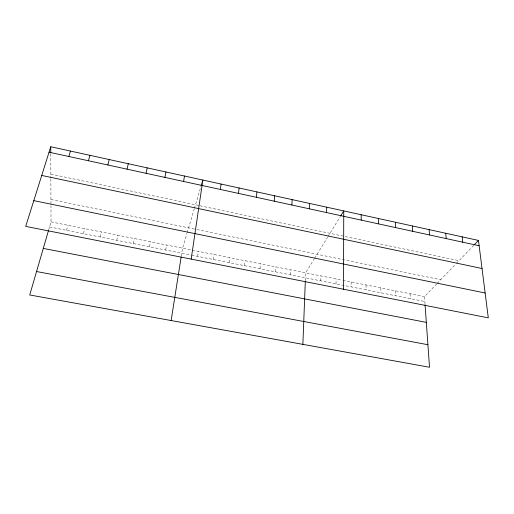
<?xml version="1.0" encoding="UTF-8"?>
<svg xmlns="http://www.w3.org/2000/svg" width="514" height="514" viewBox="0 0 514 514"><rect width="100%" height="100%" fill="white"/><g stroke="black" fill="none" stroke-linecap="round" stroke-linejoin="round"><path stroke-width="0.39" stroke-dasharray="2.57 1.93" d="M336.034 283.876L336.085 278.929M320.807 280.85L320.922 275.896M305.335 280.779L305.644 272.838L314.324 258.735M290.423 274.81L290.686 269.844M275.279 271.797L275.613 266.824M260.007 268.764L260.412 263.785M244.613 265.699L245.094 260.714M229.09 262.615L229.649 257.623M213.438 259.506L214.075 254.507M197.659 256.37L198.372 251.365M181.275 256.216L182.541 248.198L186.942 233.44M165.707 250.016L166.581 245.005M149.529 246.797L150.48 241.779M133.216 243.559L134.25 238.528M116.768 240.289L117.886 235.258M100.172 236.986L101.38 231.949M83.441 233.658L84.733 228.621M66.569 230.304L67.944 225.261M48.663 229.964L51.014 221.875L50.963 205.664M187.154 232.739L194.196 209.114M194.414 208.395L200.955 186.453M314.716 258.099L327.546 237.25M327.951 236.594L340.197 216.702M425.007 303.915L424.487 296.623L436.675 283.934M437.176 283.407L455.854 263.965M456.374 263.419L473.824 245.249M49.543 226.925L190.842 255.015M191.6 255.162L424.84 301.532M51.014 221.875L342.099 280.13M342.851 280.284L424.487 296.623M50.937 199.516L196.13 229.392M196.881 229.546L440.716 279.719M50.854 174.098L199.259 205.587M200.01 205.748L458.996 260.694M410.05 293.732L410.333 298.653M395.497 290.821L395.716 295.743M380.823 287.885L380.977 292.813M366.032 284.923L366.116 289.857M351.12 281.935L351.139 286.883M50.783 153.827L50.867 178.082M50.873 178.878L50.957 204.9"/><path stroke-width="0.77" d="M343.506 289.234L343.757 210.92L340.589 216.06M326.602 212.578L326.711 207.187M309.312 208.812L309.512 203.422M302.874 344.361L305.303 281.524M291.856 205.015L292.151 199.618M274.238 201.18L274.63 195.783M256.447 197.312L256.942 191.908M238.49 193.405L239.087 187.995M220.365 189.46L221.059 184.044M191.176 259.107L202.863 180.061L201.167 185.74M171.136 320.543L181.159 256.968M183.582 181.455L184.487 176.039M164.923 177.401L165.938 171.972M146.079 173.302L147.21 167.872M127.054 169.157L128.294 163.728M107.844 164.981L109.193 159.546M88.44 160.76L89.911 155.318M68.844 156.494L70.431 151.052M48.438 230.722L29.728 294.972L429.511 367.253L425.065 304.712M50.758 146.747L25.7 226.385L488.3 317.864L478.457 240.423L50.758 146.747L50.783 153.037M474.338 244.715L478.457 240.423M36.558 271.533L427.911 344.714M43.285 248.416L426.324 322.381M33.802 200.646L485.139 292.993M41.73 175.447L482.023 268.501M49.048 152.189L479.132 245.763M462.157 236.858L462.754 242.197M445.709 233.253L446.223 238.605M429.113 229.617L429.543 234.975M412.356 225.948L412.703 231.306M395.446 222.247L395.703 227.612M378.381 218.508L378.548 223.879M361.149 214.73L361.226 220.108"/></g></svg>
